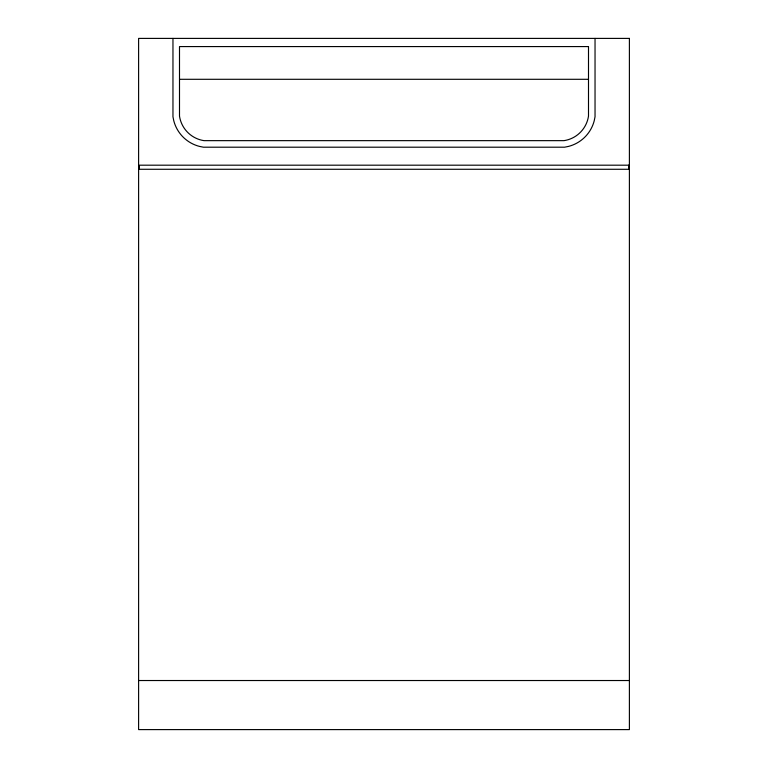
<?xml version="1.0" encoding="UTF-8"?>
<svg xmlns="http://www.w3.org/2000/svg" width="768" height="768" viewBox="0 0 768 768"><rect width="100%" height="100%" fill="white"/><g stroke="black" fill="none" stroke-linecap="round" stroke-linejoin="round"><path stroke-width="1.15" d="M179.501 79.296L588.499 79.296M138.605 680.525L629.395 680.525M595.037 38.4L595.037 116.765L594.221 120.787A35.712 35.712 0 0 1 568.637 146.371L564.614 147.197L203.386 147.197L199.363 146.371A35.712 35.712 0 0 1 173.779 120.787L172.963 116.765L172.963 38.4M629.395 38.4L138.605 38.4L138.605 729.6L629.395 729.6L629.395 38.4M588.499 46.579L179.501 46.579L179.501 116.112A29.155 29.155 0 0 0 204.038 140.65L563.962 140.65A29.155 29.155 0 0 0 588.499 116.112L588.499 46.579M628.579 165.187L139.421 165.187L139.421 169.277L628.579 169.277L628.579 165.187"/></g></svg>
